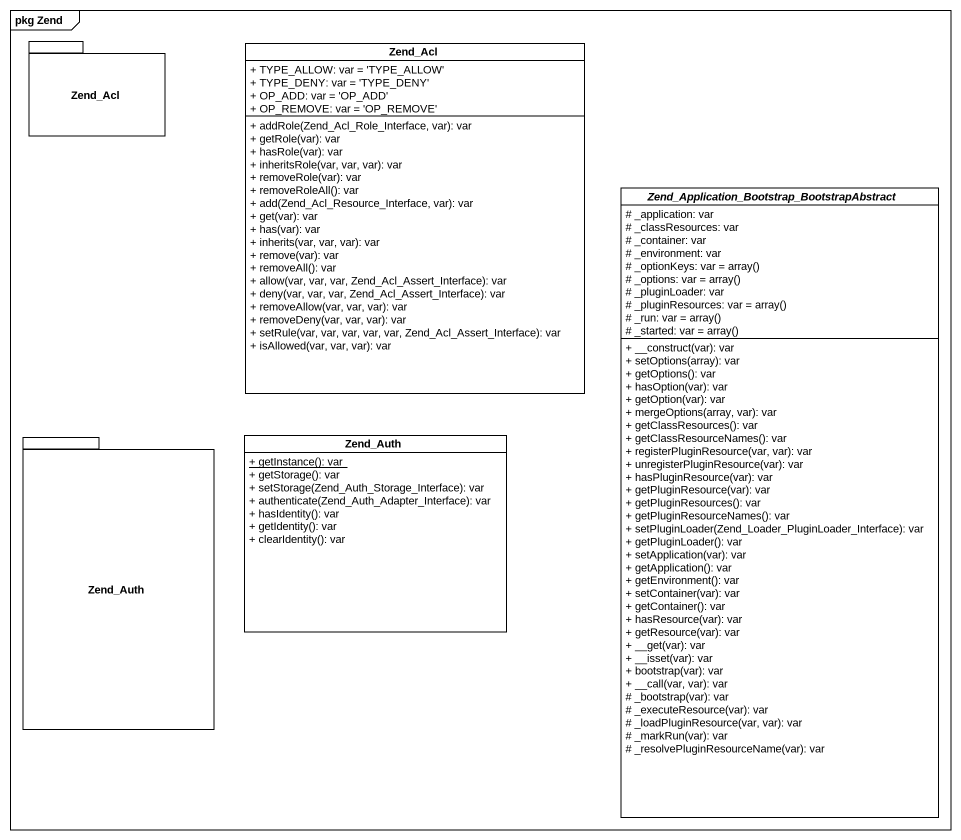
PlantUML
@startuml
mainframe pkg Zend
hide circle
hide empty members
skinparam classAttributeIconSize 0
package Zend_Acl {
}
class "Zend_Acl" as Zend_Acl_2 {
  + TYPE_ALLOW: var = 'TYPE_ALLOW'
  + TYPE_DENY: var = 'TYPE_DENY'
  + OP_ADD: var = 'OP_ADD'
  + OP_REMOVE: var = 'OP_REMOVE'
  + addRole(Zend_Acl_Role_Interface, var): var
  + getRole(var): var
  + hasRole(var): var
  + inheritsRole(var, var, var): var
  + removeRole(var): var
  + removeRoleAll(): var
  + add(Zend_Acl_Resource_Interface, var): var
  + get(var): var
  + has(var): var
  + inherits(var, var, var): var
  + remove(var): var
  + removeAll(): var
  + allow(var, var, var, Zend_Acl_Assert_Interface): var
  + deny(var, var, var, Zend_Acl_Assert_Interface): var
  + removeAllow(var, var, var): var
  + removeDeny(var, var, var): var
  + setRule(var, var, var, var, var, Zend_Acl_Assert_Interface): var
  + isAllowed(var, var, var): var
}
abstract class "Zend_Application_Bootstrap_BootstrapAbstract" as Zend_Application_Bootstrap {
  # _application: var
  # _classResources: var
  # _container: var
  # _environment: var
  {field} # _optionKeys: var = array()
  {field} # _options: var = array()
  # _pluginLoader: var
  {field} # _pluginResources: var = array()
  {field} # _run: var = array()
  {field} # _started: var = array()
  + __construct(var): var
  + setOptions(array): var
  + getOptions(): var
  + hasOption(var): var
  + getOption(var): var
  + mergeOptions(array, var): var
  + getClassResources(): var
  + getClassResourceNames(): var
  + registerPluginResource(var, var): var
  + unregisterPluginResource(var): var
  + hasPluginResource(var): var
  + getPluginResource(var): var
  + getPluginResources(): var
  + getPluginResourceNames(): var
  + setPluginLoader(Zend_Loader_PluginLoader_Interface): var
  + getPluginLoader(): var
  + setApplication(var): var
  + getApplication(): var
  + getEnvironment(): var
  + setContainer(var): var
  + getContainer(): var
  + hasResource(var): var
  + getResource(var): var
  + __get(var): var
  + __isset(var): var
  + bootstrap(var): var
  + __call(var, var): var
  # _bootstrap(var): var
  # _executeResource(var): var
  # _loadPluginResource(var, var): var
  # _markRun(var): var
  # _resolvePluginResourceName(var): var
}
package Zend_Auth {
}
class "Zend_Auth" as Zend_Auth_2 {
  {static} + getInstance(): var
  + getStorage(): var
  + setStorage(Zend_Auth_Storage_Interface): var
  + authenticate(Zend_Auth_Adapter_Interface): var
  + hasIdentity(): var
  + getIdentity(): var
  + clearIdentity(): var
}
@enduml
